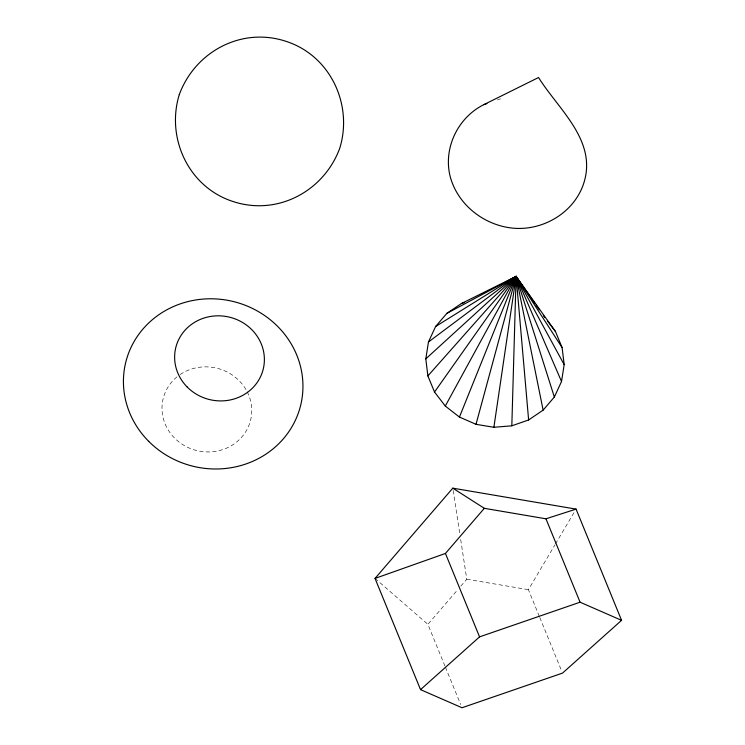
<?xml version="1.0" encoding="UTF-8"?>
<svg xmlns="http://www.w3.org/2000/svg" width="745" height="745" viewBox="0 0 745 745"><rect width="100%" height="100%" fill="white"/><g stroke="black" fill="none" stroke-linecap="round" stroke-linejoin="round"><path stroke-width="0.56" stroke-dasharray="3.73 2.79" d="M539.343 616.422L528.41 589.686L554.885 544.921M555.472 543.934L574.889 511.107M444.951 666.049L427.891 624.338L457.803 589.63M460.792 586.157L466.78 579.21L460.661 539.38M497.436 99.914L500.584 98.815M466.78 579.21L528.41 589.686M375.033 578.418L427.891 624.338M539.78 617.493L561.646 670.938M445.389 667.12L460.689 704.519M453.156 490.443L459.963 534.826M247.172 391.768A45.026 42.391 13.9 0 1 229.376 446.804A45.026 42.391 13.9 0 1 169.711 432.258A45.026 42.391 13.9 0 1 179.182 375.191M180.122 374.539A45.026 42.391 13.9 0 1 246.092 389.775"/><path stroke-width="1.12" d="M511.824 425.805L516.108 276.404L461.36 303.56L446.851 313.375L435.629 326.487L428.45 342.002L425.805 358.867L427.881 375.927L434.521 392.019L445.287 406.053L459.442 417.07L476.018 424.315L493.888 427.295L511.824 425.805L528.624 419.957L543.124 410.141L554.345 397.029L561.525 381.514L564.17 364.65L562.103 347.598L555.453 331.497L516.108 276.404L446.851 313.375M493.888 427.295L516.108 276.404L506.125 282.02M476.018 424.315L516.108 276.404L534.724 303.15M459.442 417.07L516.108 276.404L562.103 347.598M445.287 406.053L516.108 276.404L564.17 364.65M434.521 392.019L516.108 276.404L517.105 278.481M375.033 578.418L452.802 488.161L576.071 509.114L621.563 620.324L562.531 673.098L462.012 707.75L420.525 689.637L375.033 578.418L445.435 553.451L484.325 508.323L545.955 518.799L576.071 509.114M427.881 375.927L516.108 276.404L561.525 381.514M425.805 358.867L516.108 276.404L554.345 397.029M420.525 689.637L479.557 636.863L580.076 602.202L621.563 620.324M428.45 342.002L516.108 276.404L543.124 410.141M483.794 104.663C457.663 117.673 442.856 148.627 450.315 177.031C458.399 206.263 486.373 226.927 516.322 228.398C545.759 229.572 575.019 211.189 583.959 182.618C597.071 140.423 558.517 109.496 538.542 77.517L483.794 104.663L486.941 103.574M435.629 326.487L516.108 276.404L528.624 419.957M461.36 303.56L464.508 302.47M452.802 488.161L484.325 508.323M547.379 320.974L555.453 331.497M536.046 305.059L539.371 309.827M543.356 315.554L544.688 317.472M545.955 518.799L580.076 602.202M445.435 553.451L479.557 636.863M179.275 94.624C165.911 138.058 188.532 186.939 232.608 201.374C277.121 216.348 323.851 191.409 339.757 148.218C353.121 104.794 330.501 55.903 286.425 41.469C241.911 26.494 195.181 51.433 179.275 94.624M187.265 387.093A45.026 42.391 13.9 0 0 262.668 371.178A45.026 42.391 13.9 0 0 208.581 316.821A45.026 42.391 13.9 0 0 187.265 387.093M148.711 441.347A90.052 84.781 13.9 0 0 299.509 409.517A90.052 84.781 13.9 0 0 191.344 300.794A90.052 84.781 13.9 0 0 148.711 441.347"/></g></svg>
